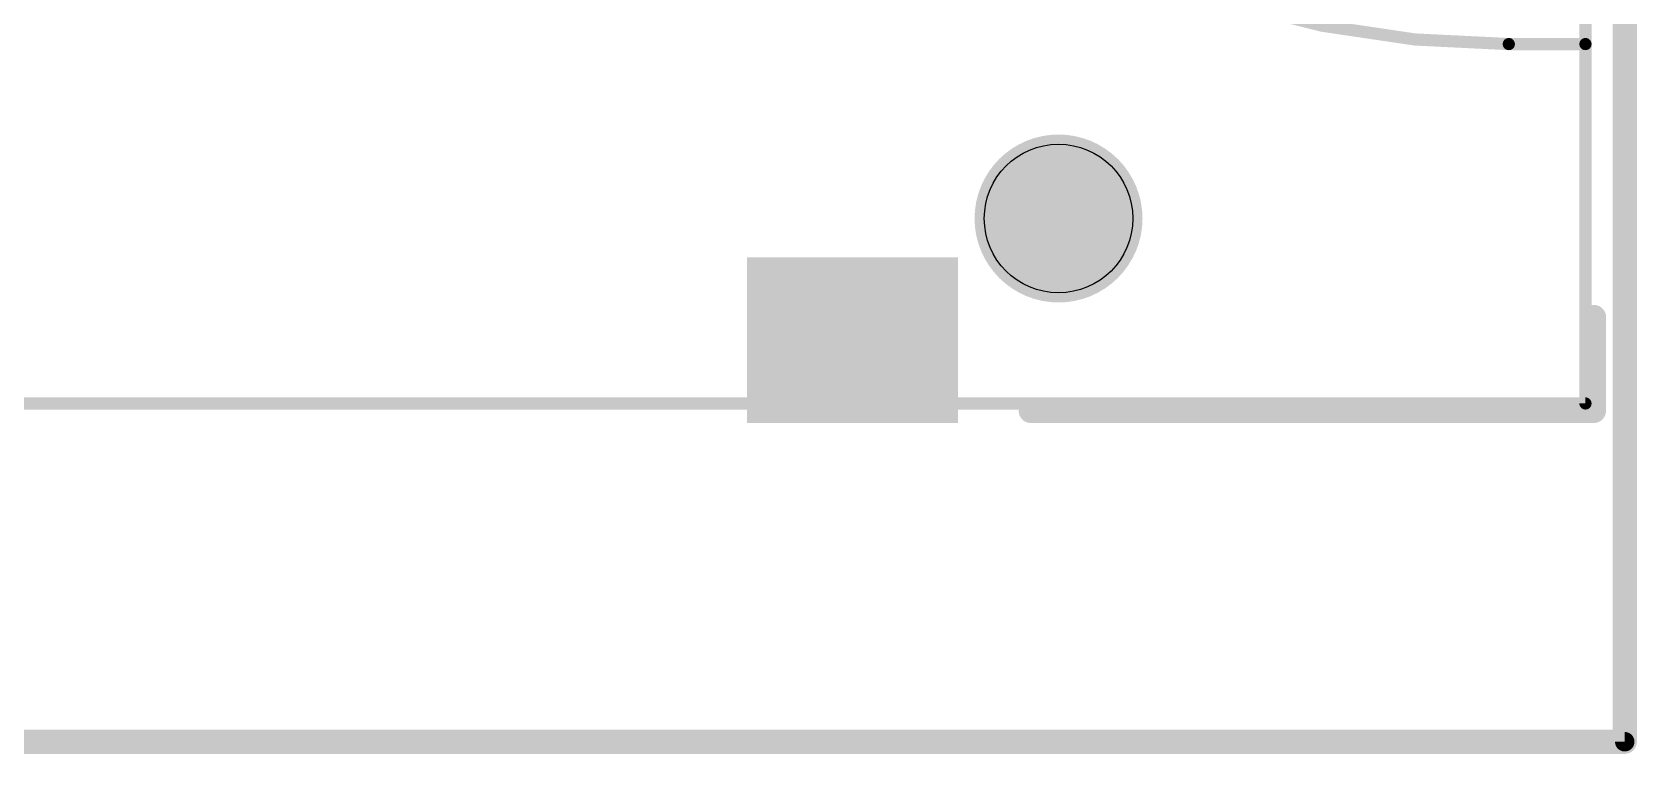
# Model space of a CAD drawing. Extents: x -22 to 85, y -18 to 35.
# Drawn here: x 22.75 to 39.5, y -1.4 to 6.14 of the extents above; entities that cross this region are included whole.
import ezdxf

# ---------------------------------------------------------------- set-up
doc = ezdxf.new("R2010")
doc.units = 0
for name, color, linetype in [('1', 12, 'CONTINUOUS'), ('16', 132, 'CONTINUOUS'), ('20', 53, 'CONTINUOUS'), ('21', 53, 'CONTINUOUS'), ('29', 253, 'CONTINUOUS'), ('30', 253, 'CONTINUOUS'), ('31', 253, 'CONTINUOUS'), ('51', 53, 'CONTINUOUS')]:
    doc.layers.add(name, color=color, linetype=linetype)

# ---------------------------------------------------------------- blocks, each defined once
blk = doc.blocks.new('RECT')
blk.add_solid([(-0.5, -0.5), (0.5, -0.5), (-0.5, 0.5), (0.5, 0.5)])

msp = doc.modelspace()

# ---------------------------------------------------------------- linework, layer by layer
at = {"layer": '1', "const_width": 0.254}
for points in [[(39.37, -1.27), (39.37, 34.29)], [(0, -1.27), (39.37, -1.27)]]:
    msp.add_lwpolyline(points, dxfattribs=at)
at = {"layer": '1', "const_width": 0.127}
for points in [[(39.37, -1.3335, 1), (39.37, -1.2065)], [(39.3065, -1.27, 1), (39.4335, -1.27)]]:
    msp.add_lwpolyline(points, format="xyb", dxfattribs=at)
at = {"layer": '16', "const_width": 0.254}
for points in [[(39.37, -1.27), (39.37, 34.29)], [(0, -1.27), (39.37, -1.27)]]:
    msp.add_lwpolyline(points, dxfattribs=at)
at = {"layer": '16', "const_width": 0.127}
for points in [[(39.37, -1.3335, 1), (39.37, -1.2065)], [(39.3065, -1.27, 1), (39.4335, -1.27)]]:
    msp.add_lwpolyline(points, format="xyb", dxfattribs=at)
at = {"layer": '20', "const_width": 0.2032}
for points in [[(39.37, -1.27), (39.37, 34.29)], [(0, -1.27), (39.37, -1.27)]]:
    msp.add_lwpolyline(points, dxfattribs=at)
at = {"layer": '20', "const_width": 0.1016}
for points in [[(39.37, -1.3208, 1), (39.37, -1.2192)], [(39.3192, -1.27, 1), (39.4208, -1.27)]]:
    msp.add_lwpolyline(points, format="xyb", dxfattribs=at)
at = {"layer": '20'}
msp.add_circle((33.46, 4.19), 0.775, dxfattribs=at)
at = {"layer": '21', "const_width": 0.254}
for points in [[(39.048, 2.183), (39.048, 3.161)], [(33.171, 2.183), (39.048, 2.183)]]:
    msp.add_lwpolyline(points, dxfattribs=at)
at = {"layer": '21', "const_width": 0.127}
for points in [[(39.1115, 3.161, 1), (38.9845, 3.161)], [(33.171, 2.2465, 1), (33.171, 2.1195)], [(38.9845, 2.183, 1), (39.1115, 2.183)], [(39.048, 2.1195, 1), (39.048, 2.2465)]]:
    msp.add_lwpolyline(points, format="xyb", dxfattribs=at)
at = {"layer": '29', "const_width": 0.8766}
msp.add_lwpolyline([(33.46, 3.7517, 1), (33.46, 4.6283, 1), (33.46, 3.7517)], format="xyb", dxfattribs=at)
at = {"layer": '30', "const_width": 0.8766}
msp.add_lwpolyline([(33.46, 3.7517, 1), (33.46, 4.6283, 1), (33.46, 3.7517)], format="xyb", dxfattribs=at)
at = {"layer": '51', "const_width": 0.127}
for points in [[(38.96, 26.51), (38.96, 6.01)], [(38.16, 6.01), (38.96, 6.01)], [(38.96, 6.01), (38.96, 2.26)], [(38.96, 2.26), (10.16, 2.26)]]:
    msp.add_lwpolyline(points, dxfattribs=at)
at = {"layer": '51'}
for points, const_width in [([(28.16, 16.01, 0.4142), (38.16, 6.01)], 0.127), ([(38.16, 6.0418, 1), (38.16, 5.9783)], 0.0635), ([(38.16, 5.9783, 1), (38.16, 6.0418)], 0.0635), ([(38.9918, 6.01, 1), (38.9282, 6.01)], 0.0635), ([(38.9282, 6.01, 1), (38.9918, 6.01)], 0.0635), ([(38.96, 5.9783, 1), (38.96, 6.0418)], 0.0635), ([(38.9282, 2.26, 1), (38.9918, 2.26)], 0.0635), ([(38.96, 2.2283, 1), (38.96, 2.2918)], 0.0635)]:
    msp.add_lwpolyline(points, format="xyb", dxfattribs=dict(at, const_width=const_width))

# ---------------------------------------------------------------- block references
at = {"layer": '1', "xscale": 2, "yscale": 1.527}
msp.add_blockref('RECT', (31.31, 2.921), dxfattribs=at)
at = {"layer": '29', "xscale": 2.2032, "yscale": 1.7302}
msp.add_blockref('RECT', (31.31, 2.921), dxfattribs=at)
at = {"layer": '31', "xscale": 2, "yscale": 1.527}
msp.add_blockref('RECT', (31.31, 2.921), dxfattribs=at)

doc.saveas('drawing.dxf')
